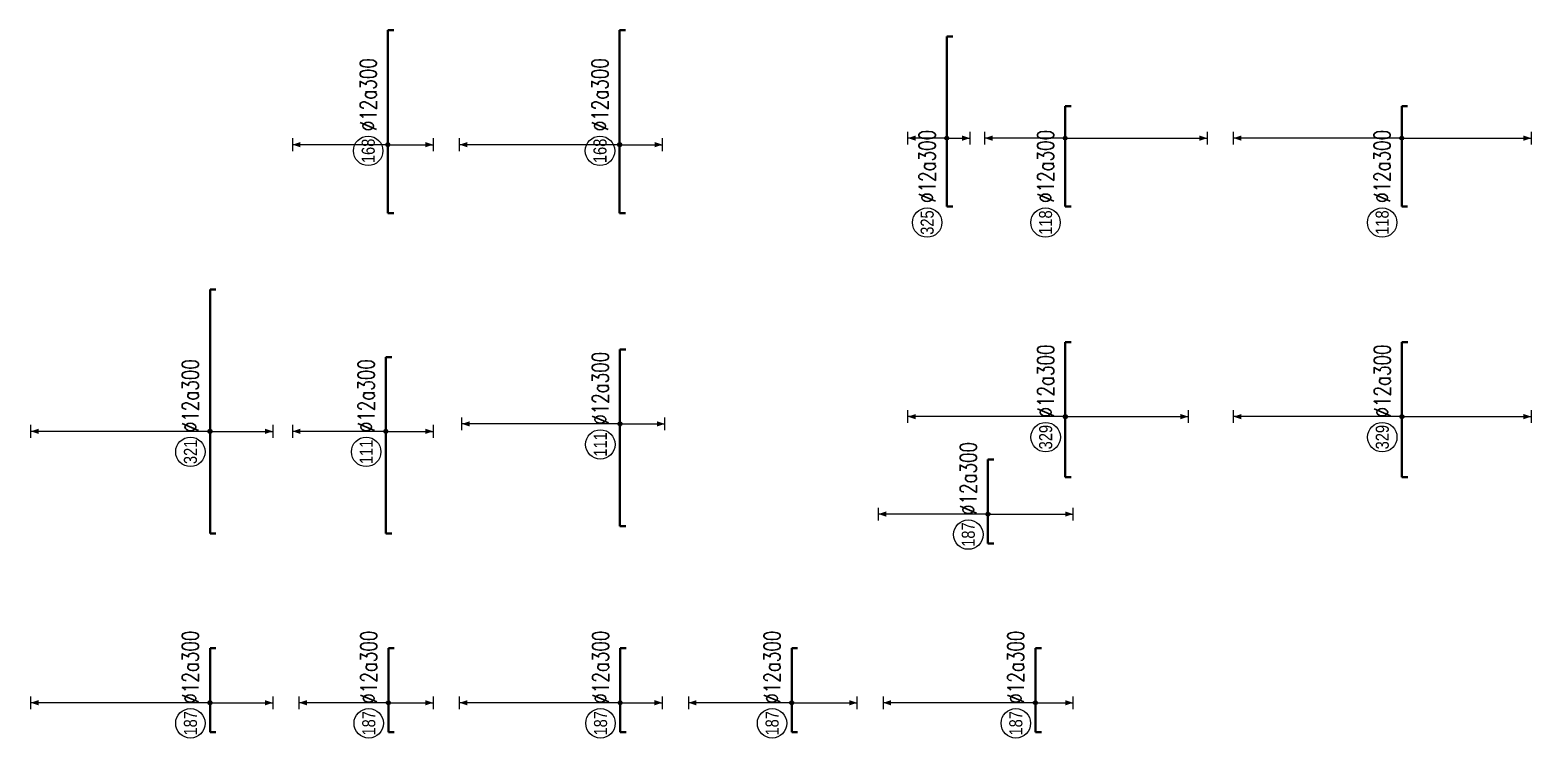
# Model space of a CAD drawing. Header units: millimetres. Extents: x -415354 to 883813, y -531490 to 486716.
# Drawn here: x 114680 to 160570, y -366150 to -344500 of the extents above; entities that cross this region are included whole.
import ezdxf
from ezdxf.enums import TextEntityAlignment as Align

# ---------------------------------------------------------------- set-up
doc = ezdxf.new("R2010")
doc.units = ezdxf.units.MM
doc.header["$MEASUREMENT"] = 0
for name, color, linetype, lineweight in [('NDC_S_DIM', 1, 'Continuous', 15), ('NDC_S_REBAR', 4, 'Continuous', 35), ('NDC_S_VN TEXT', 7, 'Continuous', 20)]:
    doc.layers.add(name, color=color, linetype=linetype, lineweight=lineweight)
doc.styles.add('ARIAL', font='arial.ttf', dxfattribs={"width": 0.8})
doc.styles.add('NDC_EN TXT', font='romans.shx', dxfattribs={"width": 0.8})

# ---------------------------------------------------------------- blocks, each defined once
blk = doc.blocks.new('*U370')
h = blk.add_hatch(color=6)
edge = h.paths.add_edge_path()
edge.add_arc((-2.99, 0), 0.3, 0, 360)
at = {"layer": 'NDC_S_DIM', "color": 8}
for q in [(-2.99, 27.4), (-2.99, -9.6)]:
    blk.add_line((-2.99, 0), q, dxfattribs=at)
for points in [[(-3.99, 27.4, 0.2, 0.2, 0), (-1.99, 27.4, 0, 0, 0)], [(-3.99, -9.6, 0.2, 0.2, 0), (-1.99, -9.6, 0, 0, 0)]]:
    blk.add_lwpolyline(points, format="xyseb", dxfattribs=at)
at = {"layer": 'NDC_S_DIM'}
blk.add_circle((-6.13, 3), 2.25, dxfattribs=at)
at = {"layer": 'NDC_S_DIM', "color": 6}
blk.add_circle((-2.99, 0), 0.3, dxfattribs=at)
at = {"layer": 'NDC_S_DIM', "color": 8}
for points in [[(-3.39, 26.2), (-2.99, 27.4), (-2.59, 26.2)], [(-3.39, -8.4), (-2.99, -9.6), (-2.59, -8.4)]]:
    blk.add_solid(points, dxfattribs=at)
at = {"layer": 'NDC_S_REBAR'}
for p, q in [((0, 0), (-7.48, 0)), ((-7.48, 0), (-7.48, -0.9)), ((0, 0), (5.37, 0)), ((5.37, 0), (5.37, -0.9)), ((-7.48, -0.9), (-7.48, -0.9)), ((5.37, -0.9), (5.37, -0.9))]:
    blk.add_line(p, q, dxfattribs=at)
at = {"layer": 'NDC_S_VN TEXT', "style": 'ARIAL', "width": 0.8}
blk.add_attdef('KHT', text='', height=2, dxfattribs=at).set_placement((-6.13, 3), align=Align.MIDDLE_CENTER)
at = {"layer": 'NDC_S_VN TEXT', "color": 3, "style": 'NDC_EN TXT', "width": 0.75}
blk.add_attdef('DKT', (-3.13, 1.75), '', height=2.5, dxfattribs=at)
blk = doc.blocks.new('*U386')
h = blk.add_hatch(color=6)
edge = h.paths.add_edge_path()
edge.add_arc((-2.99, 0), 0.3, 0, 360)
at = {"layer": 'NDC_S_DIM', "color": 8}
for q in [(-2.99, 27.4), (-2.99, -9.6)]:
    blk.add_line((-2.99, 0), q, dxfattribs=at)
for points in [[(-3.99, 27.4, 0.2, 0.2, 0), (-1.99, 27.4, 0, 0, 0)], [(-3.99, -9.6, 0.2, 0.2, 0), (-1.99, -9.6, 0, 0, 0)]]:
    blk.add_lwpolyline(points, format="xyseb", dxfattribs=at)
at = {"layer": 'NDC_S_DIM'}
blk.add_circle((-6.13, 3), 2.25, dxfattribs=at)
at = {"layer": 'NDC_S_DIM', "color": 6}
blk.add_circle((-2.99, 0), 0.3, dxfattribs=at)
at = {"layer": 'NDC_S_DIM', "color": 8}
for points in [[(-3.39, 26.2), (-2.99, 27.4), (-2.59, 26.2)], [(-3.39, -8.4), (-2.99, -9.6), (-2.59, -8.4)]]:
    blk.add_solid(points, dxfattribs=at)
at = {"layer": 'NDC_S_REBAR'}
for p, q in [((0, 0), (-18.63, 0)), ((-18.63, 0), (-18.63, -0.9)), ((0, 0), (18.72, 0)), ((18.72, 0), (18.72, -0.9)), ((-18.63, -0.9), (-18.63, -0.9)), ((18.72, -0.9), (18.72, -0.9))]:
    blk.add_line(p, q, dxfattribs=at)
at = {"layer": 'NDC_S_VN TEXT', "style": 'ARIAL', "width": 0.8}
blk.add_attdef('KHT', text='', height=2, dxfattribs=at).set_placement((-6.13, 3), align=Align.MIDDLE_CENTER)
at = {"layer": 'NDC_S_VN TEXT', "color": 3, "style": 'NDC_EN TXT', "width": 0.75}
blk.add_attdef('DKT', (-3.13, 1.75), '', height=2.5, dxfattribs=at)
blk = doc.blocks.new('*U387')
h = blk.add_hatch(color=6)
edge = h.paths.add_edge_path()
edge.add_arc((-2.99, 0), 0.3, 0, 360)
at = {"layer": 'NDC_S_DIM', "color": 8}
for q in [(-2.99, 13.65), (-2.99, -6.85)]:
    blk.add_line((-2.99, 0), q, dxfattribs=at)
for points in [[(-3.99, 13.65, 0.2, 0.2, 0), (-1.99, 13.65, 0, 0, 0)], [(-3.99, -6.85, 0.2, 0.2, 0), (-1.99, -6.85, 0, 0, 0)]]:
    blk.add_lwpolyline(points, format="xyseb", dxfattribs=at)
at = {"layer": 'NDC_S_DIM'}
blk.add_circle((-6.13, 3), 2.25, dxfattribs=at)
at = {"layer": 'NDC_S_DIM', "color": 6}
blk.add_circle((-2.99, 0), 0.3, dxfattribs=at)
at = {"layer": 'NDC_S_DIM', "color": 8}
for points in [[(-3.39, 12.45), (-2.99, 13.65), (-2.59, 12.45)], [(-3.39, -5.65), (-2.99, -6.85), (-2.59, -5.65)]]:
    blk.add_solid(points, dxfattribs=at)
at = {"layer": 'NDC_S_REBAR'}
for p, q in [((0, 0), (-7.48, 0)), ((-7.48, 0), (-7.48, -0.9)), ((0, 0), (5.37, 0)), ((5.37, 0), (5.37, -0.9)), ((-7.48, -0.9), (-7.48, -0.9)), ((5.37, -0.9), (5.37, -0.9))]:
    blk.add_line(p, q, dxfattribs=at)
at = {"layer": 'NDC_S_VN TEXT', "style": 'ARIAL', "width": 0.8}
blk.add_attdef('KHT', text='', height=2, dxfattribs=at).set_placement((-6.13, 3), align=Align.MIDDLE_CENTER)
at = {"layer": 'NDC_S_VN TEXT', "color": 3, "style": 'NDC_EN TXT', "width": 0.75}
blk.add_attdef('DKT', (-3.13, 1.75), '', height=2.5, dxfattribs=at)
blk = doc.blocks.new('*U374')
h = blk.add_hatch(color=6)
edge = h.paths.add_edge_path()
edge.add_arc((-2.99, 0), 0.3, 0, 360)
at = {"layer": 'NDC_S_DIM', "color": 8}
for q in [(-2.99, 14.56), (-2.99, -6.94)]:
    blk.add_line((-2.99, 0), q, dxfattribs=at)
for points in [[(-3.99, 14.56, 0.2, 0.2, 0), (-1.99, 14.56, 0, 0, 0)], [(-3.99, -6.94, 0.2, 0.2, 0), (-1.99, -6.94, 0, 0, 0)]]:
    blk.add_lwpolyline(points, format="xyseb", dxfattribs=at)
at = {"layer": 'NDC_S_DIM'}
blk.add_circle((-3.94, 3), 2.25, dxfattribs=at)
at = {"layer": 'NDC_S_DIM', "color": 6}
blk.add_circle((-2.99, 0), 0.3, dxfattribs=at)
at = {"layer": 'NDC_S_DIM', "color": 8}
for points in [[(-3.39, 13.36), (-2.99, 14.56), (-2.59, 13.36)], [(-3.39, -5.74), (-2.99, -6.94), (-2.59, -5.74)]]:
    blk.add_solid(points, dxfattribs=at)
at = {"layer": 'NDC_S_REBAR'}
for p, q in [((0, 0), (-13.46, 0)), ((-13.46, 0), (-13.46, -0.9)), ((0, 0), (14.54, 0)), ((14.54, 0), (14.54, -0.9)), ((-13.46, -0.9), (-13.46, -0.9)), ((14.54, -0.9), (14.54, -0.9))]:
    blk.add_line(p, q, dxfattribs=at)
at = {"layer": 'NDC_S_VN TEXT', "style": 'ARIAL', "width": 0.8}
blk.add_attdef('KHT', text='', height=2, dxfattribs=at).set_placement((-3.94, 3), align=Align.MIDDLE_CENTER)
at = {"layer": 'NDC_S_VN TEXT', "color": 3, "style": 'NDC_EN TXT', "width": 0.75}
blk.add_attdef('DKT', (-0.94, 1.75), '', height=2.5, dxfattribs=at)
blk = doc.blocks.new('*U388')
h = blk.add_hatch(color=6)
edge = h.paths.add_edge_path()
edge.add_arc((-2.99, 0), 0.3, 0, 360)
at = {"layer": 'NDC_S_DIM', "color": 8}
for q in [(-2.99, 14.25), (-2.99, -7.25)]:
    blk.add_line((-2.99, 0), q, dxfattribs=at)
for points in [[(-3.99, 14.25, 0.2, 0.2, 0), (-1.99, 14.25, 0, 0, 0)], [(-3.99, -7.25, 0.2, 0.2, 0), (-1.99, -7.25, 0, 0, 0)]]:
    blk.add_lwpolyline(points, format="xyseb", dxfattribs=at)
at = {"layer": 'NDC_S_DIM'}
blk.add_circle((-6.13, 3), 2.25, dxfattribs=at)
at = {"layer": 'NDC_S_DIM', "color": 6}
blk.add_circle((-2.99, 0), 0.3, dxfattribs=at)
at = {"layer": 'NDC_S_DIM', "color": 8}
for points in [[(-3.39, 13.05), (-2.99, 14.25), (-2.59, 13.05)], [(-3.39, -6.05), (-2.99, -7.25), (-2.59, -6.05)]]:
    blk.add_solid(points, dxfattribs=at)
at = {"layer": 'NDC_S_REBAR'}
for p, q in [((0, 0), (-18.63, 0)), ((-18.63, 0), (-18.63, -0.9)), ((0, 0), (8.37, 0)), ((8.37, 0), (8.37, -0.9)), ((-18.63, -0.9), (-18.63, -0.9)), ((8.37, -0.9), (8.37, -0.9))]:
    blk.add_line(p, q, dxfattribs=at)
at = {"layer": 'NDC_S_VN TEXT', "style": 'ARIAL', "width": 0.8}
blk.add_attdef('KHT', text='', height=2, dxfattribs=at).set_placement((-6.13, 3), align=Align.MIDDLE_CENTER)
at = {"layer": 'NDC_S_VN TEXT', "color": 3, "style": 'NDC_EN TXT', "width": 0.75}
blk.add_attdef('DKT', (-3.13, 1.75), '', height=2.5, dxfattribs=at)
blk = doc.blocks.new('*U389')
h = blk.add_hatch(color=6)
edge = h.paths.add_edge_path()
edge.add_arc((-2.99, 0), 0.3, 0, 360)
at = {"layer": 'NDC_S_DIM', "color": 8}
for q in [(-2.99, 24.56), (-2.99, -6.44)]:
    blk.add_line((-2.99, 0), q, dxfattribs=at)
for points in [[(-3.99, 24.56, 0.2, 0.2, 0), (-1.99, 24.56, 0, 0, 0)], [(-3.99, -6.44, 0.2, 0.2, 0), (-1.99, -6.44, 0, 0, 0)]]:
    blk.add_lwpolyline(points, format="xyseb", dxfattribs=at)
at = {"layer": 'NDC_S_DIM'}
blk.add_circle((-6.13, 3), 2.25, dxfattribs=at)
at = {"layer": 'NDC_S_DIM', "color": 6}
blk.add_circle((-2.99, 0), 0.3, dxfattribs=at)
at = {"layer": 'NDC_S_DIM', "color": 8}
for points in [[(-3.39, 23.36), (-2.99, 24.56), (-2.59, 23.36)], [(-3.39, -5.24), (-2.99, -6.44), (-2.59, -5.24)]]:
    blk.add_solid(points, dxfattribs=at)
at = {"layer": 'NDC_S_REBAR'}
for p, q in [((0, 0), (-7.48, 0)), ((-7.48, 0), (-7.48, -0.9)), ((0, 0), (5.37, 0)), ((5.37, 0), (5.37, -0.9)), ((-7.48, -0.9), (-7.48, -0.9)), ((5.37, -0.9), (5.37, -0.9))]:
    blk.add_line(p, q, dxfattribs=at)
at = {"layer": 'NDC_S_VN TEXT', "style": 'ARIAL', "width": 0.8}
blk.add_attdef('KHT', text='', height=2, dxfattribs=at).set_placement((-6.13, 3), align=Align.MIDDLE_CENTER)
at = {"layer": 'NDC_S_VN TEXT', "color": 3, "style": 'NDC_EN TXT', "width": 0.75}
blk.add_attdef('DKT', (-3.13, 1.75), '', height=2.5, dxfattribs=at)
blk = doc.blocks.new('*U383')
h = blk.add_hatch(color=6)
edge = h.paths.add_edge_path()
edge.add_arc((-2.99, 0), 0.3, 0, 360)
at = {"layer": 'NDC_S_DIM', "color": 8}
for q in [(-2.99, 24.47), (-2.99, -6.53)]:
    blk.add_line((-2.99, 0), q, dxfattribs=at)
for points in [[(-3.99, 24.47, 0.2, 0.2, 0), (-1.99, 24.47, 0, 0, 0)], [(-3.99, -6.53, 0.2, 0.2, 0), (-1.99, -6.53, 0, 0, 0)]]:
    blk.add_lwpolyline(points, format="xyseb", dxfattribs=at)
at = {"layer": 'NDC_S_DIM'}
blk.add_circle((-3.94, 3), 2.25, dxfattribs=at)
at = {"layer": 'NDC_S_DIM', "color": 6}
blk.add_circle((-2.99, 0), 0.3, dxfattribs=at)
at = {"layer": 'NDC_S_DIM', "color": 8}
for points in [[(-3.39, 23.27), (-2.99, 24.47), (-2.59, 23.27)], [(-3.39, -5.33), (-2.99, -6.53), (-2.59, -5.33)]]:
    blk.add_solid(points, dxfattribs=at)
at = {"layer": 'NDC_S_REBAR'}
for p, q in [((0, 0), (-13.46, 0)), ((-13.46, 0), (-13.46, -0.9)), ((0, 0), (14.54, 0)), ((14.54, 0), (14.54, -0.9)), ((-13.46, -0.9), (-13.46, -0.9)), ((14.54, -0.9), (14.54, -0.9))]:
    blk.add_line(p, q, dxfattribs=at)
at = {"layer": 'NDC_S_VN TEXT', "style": 'ARIAL', "width": 0.8}
blk.add_attdef('KHT', text='', height=2, dxfattribs=at).set_placement((-3.94, 3), align=Align.MIDDLE_CENTER)
at = {"layer": 'NDC_S_VN TEXT', "color": 3, "style": 'NDC_EN TXT', "width": 0.75}
blk.add_attdef('DKT', (-0.94, 1.75), '', height=2.5, dxfattribs=at)
blk = doc.blocks.new('*U378')
h = blk.add_hatch(color=6)
edge = h.paths.add_edge_path()
edge.add_arc((-2.99, 0), 0.3, 0, 360)
at = {"layer": 'NDC_S_DIM', "color": 8}
for q in [(-2.99, 24.16), (-2.99, -6.84)]:
    blk.add_line((-2.99, 0), q, dxfattribs=at)
for points in [[(-3.99, 24.16, 0.2, 0.2, 0), (-1.99, 24.16, 0, 0, 0)], [(-3.99, -6.84, 0.2, 0.2, 0), (-1.99, -6.84, 0, 0, 0)]]:
    blk.add_lwpolyline(points, format="xyseb", dxfattribs=at)
at = {"layer": 'NDC_S_DIM'}
blk.add_circle((-6.13, 3), 2.25, dxfattribs=at)
at = {"layer": 'NDC_S_DIM', "color": 6}
blk.add_circle((-2.99, 0), 0.3, dxfattribs=at)
at = {"layer": 'NDC_S_DIM', "color": 8}
for points in [[(-3.39, 22.96), (-2.99, 24.16), (-2.59, 22.96)], [(-3.39, -5.64), (-2.99, -6.84), (-2.59, -5.64)]]:
    blk.add_solid(points, dxfattribs=at)
at = {"layer": 'NDC_S_REBAR'}
for p, q in [((0, 0), (-18.63, 0)), ((-18.63, 0), (-18.63, -0.9)), ((0, 0), (8.37, 0)), ((8.37, 0), (8.37, -0.9)), ((-18.63, -0.9), (-18.63, -0.9)), ((8.37, -0.9), (8.37, -0.9))]:
    blk.add_line(p, q, dxfattribs=at)
at = {"layer": 'NDC_S_VN TEXT', "style": 'ARIAL', "width": 0.8}
blk.add_attdef('KHT', text='', height=2, dxfattribs=at).set_placement((-6.13, 3), align=Align.MIDDLE_CENTER)
at = {"layer": 'NDC_S_VN TEXT', "color": 3, "style": 'NDC_EN TXT', "width": 0.75}
blk.add_attdef('DKT', (-3.13, 1.75), '', height=2.5, dxfattribs=at)
blk = doc.blocks.new('*U379')
h = blk.add_hatch(color=6)
edge = h.paths.add_edge_path()
edge.add_arc((-2.99, 0), 0.3, 0, 360)
at = {"layer": 'NDC_S_DIM', "color": 8}
for q in [(-2.99, 15.76), (-2.99, -9.99)]:
    blk.add_line((-2.99, 0), q, dxfattribs=at)
for points in [[(-3.99, 15.76, 0.2, 0.2, 0), (-1.99, 15.76, 0, 0, 0)], [(-3.99, -9.99, 0.2, 0.2, 0), (-1.99, -9.99, 0, 0, 0)]]:
    blk.add_lwpolyline(points, format="xyseb", dxfattribs=at)
at = {"layer": 'NDC_S_DIM'}
blk.add_circle((-6.13, 3), 2.25, dxfattribs=at)
at = {"layer": 'NDC_S_DIM', "color": 6}
blk.add_circle((-2.99, 0), 0.3, dxfattribs=at)
at = {"layer": 'NDC_S_DIM', "color": 8}
for points in [[(-3.39, 14.56), (-2.99, 15.76), (-2.59, 14.56)], [(-3.39, -8.79), (-2.99, -9.99), (-2.59, -8.79)]]:
    blk.add_solid(points, dxfattribs=at)
at = {"layer": 'NDC_S_REBAR'}
for p, q in [((0, 0), (-7.48, 0)), ((-7.48, 0), (-7.48, -0.9)), ((0, 0), (5.37, 0)), ((5.37, 0), (5.37, -0.9)), ((-7.48, -0.9), (-7.48, -0.9)), ((5.37, -0.9), (5.37, -0.9))]:
    blk.add_line(p, q, dxfattribs=at)
at = {"layer": 'NDC_S_VN TEXT', "style": 'ARIAL', "width": 0.8}
blk.add_attdef('KHT', text='', height=2, dxfattribs=at).set_placement((-6.13, 3), align=Align.MIDDLE_CENTER)
at = {"layer": 'NDC_S_VN TEXT', "color": 3, "style": 'NDC_EN TXT', "width": 0.75}
blk.add_attdef('DKT', (-3.13, 1.75), '', height=2.5, dxfattribs=at)
blk = doc.blocks.new('*U564')
h = blk.add_hatch(color=6)
edge = h.paths.add_edge_path()
edge.add_arc((-2.99, 0), 0.3, 0, 360)
at = {"layer": 'NDC_S_DIM', "color": 8}
for q in [(-2.99, 23.25), (-2.99, -5.75)]:
    blk.add_line((-2.99, 0), q, dxfattribs=at)
for points in [[(-3.99, 23.25, 0.2, 0.2, 0), (-1.99, 23.25, 0, 0, 0)], [(-3.99, -5.75, 0.2, 0.2, 0), (-1.99, -5.75, 0, 0, 0)]]:
    blk.add_lwpolyline(points, format="xyseb", dxfattribs=at)
at = {"layer": 'NDC_S_DIM'}
blk.add_circle((-6.13, 3), 2.25, dxfattribs=at)
at = {"layer": 'NDC_S_DIM', "color": 6}
blk.add_circle((-2.99, 0), 0.3, dxfattribs=at)
at = {"layer": 'NDC_S_DIM', "color": 8}
for points in [[(-3.39, 22.05), (-2.99, 23.25), (-2.59, 22.05)], [(-3.39, -4.55), (-2.99, -5.75), (-2.59, -4.55)]]:
    blk.add_solid(points, dxfattribs=at)
at = {"layer": 'NDC_S_REBAR'}
for p, q in [((0, 0), (-7.48, 0)), ((-7.48, 0), (-7.48, -0.9)), ((0, 0), (5.37, 0)), ((5.37, 0), (5.37, -0.9)), ((-7.48, -0.9), (-7.48, -0.9)), ((5.37, -0.9), (5.37, -0.9))]:
    blk.add_line(p, q, dxfattribs=at)
at = {"layer": 'NDC_S_VN TEXT', "style": 'ARIAL', "width": 0.8}
blk.add_attdef('KHT', text='', height=2, dxfattribs=at).set_placement((-6.13, 3), align=Align.MIDDLE_CENTER)
at = {"layer": 'NDC_S_VN TEXT', "color": 3, "style": 'NDC_EN TXT', "width": 0.75}
blk.add_attdef('DKT', (-3.13, 1.75), '', height=2.5, dxfattribs=at)
blk = doc.blocks.new('*U563')
h = blk.add_hatch(color=6)
edge = h.paths.add_edge_path()
edge.add_arc((-2.99, 0), 0.3, 0, 360)
at = {"layer": 'NDC_S_DIM', "color": 8}
for q in [(-2.99, 24.06), (-2.99, -18.79)]:
    blk.add_line((-2.99, 0), q, dxfattribs=at)
for points in [[(-3.99, 24.06, 0.2, 0.2, 0), (-1.99, 24.06, 0, 0, 0)], [(-3.99, -18.79, 0.2, 0.2, 0), (-1.99, -18.79, 0, 0, 0)]]:
    blk.add_lwpolyline(points, format="xyseb", dxfattribs=at)
at = {"layer": 'NDC_S_DIM'}
blk.add_circle((-6.13, 3), 2.25, dxfattribs=at)
at = {"layer": 'NDC_S_DIM', "color": 6}
blk.add_circle((-2.99, 0), 0.3, dxfattribs=at)
at = {"layer": 'NDC_S_DIM', "color": 8}
for points in [[(-3.39, 22.86), (-2.99, 24.06), (-2.59, 22.86)], [(-3.39, -17.59), (-2.99, -18.79), (-2.59, -17.59)]]:
    blk.add_solid(points, dxfattribs=at)
at = {"layer": 'NDC_S_REBAR'}
for p, q in [((0, 0), (-12.23, 0)), ((-12.23, 0), (-12.23, -0.9)), ((0, 0), (8.37, 0)), ((8.37, 0), (8.37, -0.9)), ((-12.23, -0.9), (-12.23, -0.9)), ((8.37, -0.9), (8.37, -0.9))]:
    blk.add_line(p, q, dxfattribs=at)
at = {"layer": 'NDC_S_VN TEXT', "style": 'ARIAL', "width": 0.8}
blk.add_attdef('KHT', text='', height=2, dxfattribs=at).set_placement((-6.13, 3), align=Align.MIDDLE_CENTER)
at = {"layer": 'NDC_S_VN TEXT', "color": 3, "style": 'NDC_EN TXT', "width": 0.75}
blk.add_attdef('DKT', (-3.13, 1.75), '', height=2.5, dxfattribs=at)
blk = doc.blocks.new('*U463')
h = blk.add_hatch(color=6)
edge = h.paths.add_edge_path()
edge.add_arc((-2.99, 0), 0.3, 0, 360)
at = {"layer": 'NDC_S_DIM', "color": 8}
for q in [(-2.99, 12.3), (-2.99, -21.71)]:
    blk.add_line((-2.99, 0), q, dxfattribs=at)
for points in [[(-3.99, 12.3, 0.2, 0.2, 0), (-1.99, 12.3, 0, 0, 0)], [(-3.99, -21.71, 0.2, 0.2, 0), (-1.99, -21.71, 0, 0, 0)]]:
    blk.add_lwpolyline(points, format="xyseb", dxfattribs=at)
at = {"layer": 'NDC_S_DIM'}
blk.add_circle((-15.9, 3), 2.25, dxfattribs=at)
at = {"layer": 'NDC_S_DIM', "color": 6}
blk.add_circle((-2.99, 0), 0.3, dxfattribs=at)
at = {"layer": 'NDC_S_DIM', "color": 8}
for points in [[(-3.39, 11.1), (-2.99, 12.3), (-2.59, 11.1)], [(-3.39, -20.51), (-2.99, -21.71), (-2.59, -20.51)]]:
    blk.add_solid(points, dxfattribs=at)
at = {"layer": 'NDC_S_REBAR'}
for p, q in [((0, 0), (-13.46, 0)), ((-13.46, 0), (-13.46, -0.9)), ((0, 0), (1.89, 0)), ((1.89, 0), (1.89, -0.9)), ((-13.46, -0.9), (-13.46, -0.9)), ((1.89, -0.9), (1.89, -0.9))]:
    blk.add_line(p, q, dxfattribs=at)
at = {"layer": 'NDC_S_VN TEXT', "style": 'ARIAL', "width": 0.8}
blk.add_attdef('KHT', text='', height=2, dxfattribs=at).set_placement((-15.9, 3), align=Align.MIDDLE_CENTER)
at = {"layer": 'NDC_S_VN TEXT', "color": 3, "style": 'NDC_EN TXT', "width": 0.75}
blk.add_attdef('DKT', (-12.9, 1.75), '', height=2.5, dxfattribs=at)
blk = doc.blocks.new('*U560')
h = blk.add_hatch(color=6)
edge = h.paths.add_edge_path()
edge.add_arc((-2.99, 0), 0.3, 0, 360)
at = {"layer": 'NDC_S_DIM', "color": 8}
for q in [(-2.99, 25.73), (-2.99, -19.77)]:
    blk.add_line((-2.99, 0), q, dxfattribs=at)
for points in [[(-3.99, 25.73, 0.2, 0.2, 0), (-1.99, 25.73, 0, 0, 0)], [(-3.99, -19.77, 0.2, 0.2, 0), (-1.99, -19.77, 0, 0, 0)]]:
    blk.add_lwpolyline(points, format="xyseb", dxfattribs=at)
at = {"layer": 'NDC_S_DIM'}
blk.add_circle((-6.13, 3), 2.25, dxfattribs=at)
at = {"layer": 'NDC_S_DIM', "color": 6}
blk.add_circle((-2.99, 0), 0.3, dxfattribs=at)
at = {"layer": 'NDC_S_DIM', "color": 8}
for points in [[(-3.39, 24.53), (-2.99, 25.73), (-2.59, 24.53)], [(-3.39, -18.57), (-2.99, -19.77), (-2.59, -18.57)]]:
    blk.add_solid(points, dxfattribs=at)
at = {"layer": 'NDC_S_REBAR'}
for p, q in [((0, 0), (-12.23, 0)), ((-12.23, 0), (-12.23, -0.9)), ((0, 0), (8.37, 0)), ((8.37, 0), (8.37, -0.9)), ((-12.23, -0.9), (-12.23, -0.9)), ((8.37, -0.9), (8.37, -0.9))]:
    blk.add_line(p, q, dxfattribs=at)
at = {"layer": 'NDC_S_VN TEXT', "style": 'ARIAL', "width": 0.8}
blk.add_attdef('KHT', text='', height=2, dxfattribs=at).set_placement((-6.13, 3), align=Align.MIDDLE_CENTER)
at = {"layer": 'NDC_S_VN TEXT', "color": 3, "style": 'NDC_EN TXT', "width": 0.75}
blk.add_attdef('DKT', (-3.13, 1.75), '', height=2.5, dxfattribs=at)
blk = doc.blocks.new('*U555')
h = blk.add_hatch(color=6)
edge = h.paths.add_edge_path()
edge.add_arc((-2.99, 0), 0.3, 0, 360)
at = {"layer": 'NDC_S_DIM', "color": 8}
for q in [(-2.99, 25.71), (-2.99, -19.79)]:
    blk.add_line((-2.99, 0), q, dxfattribs=at)
for points in [[(-3.99, 25.71, 0.2, 0.2, 0), (-1.99, 25.71, 0, 0, 0)], [(-3.99, -19.79, 0.2, 0.2, 0), (-1.99, -19.79, 0, 0, 0)]]:
    blk.add_lwpolyline(points, format="xyseb", dxfattribs=at)
at = {"layer": 'NDC_S_DIM'}
blk.add_circle((-15.9, 3), 2.25, dxfattribs=at)
at = {"layer": 'NDC_S_DIM', "color": 6}
blk.add_circle((-2.99, 0), 0.3, dxfattribs=at)
at = {"layer": 'NDC_S_DIM', "color": 8}
for points in [[(-3.39, 24.51), (-2.99, 25.71), (-2.59, 24.51)], [(-3.39, -18.59), (-2.99, -19.79), (-2.59, -18.59)]]:
    blk.add_solid(points, dxfattribs=at)
at = {"layer": 'NDC_S_REBAR'}
for p, q in [((0, 0), (-13.46, 0)), ((-13.46, 0), (-13.46, -0.9)), ((0, 0), (1.89, 0)), ((1.89, 0), (1.89, -0.9)), ((-13.46, -0.9), (-13.46, -0.9)), ((1.89, -0.9), (1.89, -0.9))]:
    blk.add_line(p, q, dxfattribs=at)
at = {"layer": 'NDC_S_VN TEXT', "style": 'ARIAL', "width": 0.8}
blk.add_attdef('KHT', text='', height=2, dxfattribs=at).set_placement((-15.9, 3), align=Align.MIDDLE_CENTER)
at = {"layer": 'NDC_S_VN TEXT', "color": 3, "style": 'NDC_EN TXT', "width": 0.75}
blk.add_attdef('DKT', (-12.9, 1.75), '', height=2.5, dxfattribs=at)
blk = doc.blocks.new('*U579')
h = blk.add_hatch(color=6)
edge = h.paths.add_edge_path()
edge.add_arc((-2.99, 0), 0.3, 0, 360)
at = {"layer": 'NDC_S_DIM', "color": 8}
for q in [(-2.99, 16.74), (-2.99, -13.01)]:
    blk.add_line((-2.99, 0), q, dxfattribs=at)
for points in [[(-3.99, 16.74, 0.2, 0.2, 0), (-1.99, 16.74, 0, 0, 0)], [(-3.99, -13.01, 0.2, 0.2, 0), (-1.99, -13.01, 0, 0, 0)]]:
    blk.add_lwpolyline(points, format="xyseb", dxfattribs=at)
at = {"layer": 'NDC_S_DIM'}
blk.add_circle((-6.13, 3), 2.25, dxfattribs=at)
at = {"layer": 'NDC_S_DIM', "color": 6}
blk.add_circle((-2.99, 0), 0.3, dxfattribs=at)
at = {"layer": 'NDC_S_DIM', "color": 8}
for points in [[(-3.39, 15.54), (-2.99, 16.74), (-2.59, 15.54)], [(-3.39, -11.81), (-2.99, -13.01), (-2.59, -11.81)]]:
    blk.add_solid(points, dxfattribs=at)
at = {"layer": 'NDC_S_REBAR'}
for p, q in [((0, 0), (-7.48, 0)), ((-7.48, 0), (-7.48, -0.9)), ((0, 0), (5.37, 0)), ((5.37, 0), (5.37, -0.9)), ((-7.48, -0.9), (-7.48, -0.9)), ((5.37, -0.9), (5.37, -0.9))]:
    blk.add_line(p, q, dxfattribs=at)
at = {"layer": 'NDC_S_VN TEXT', "style": 'ARIAL', "width": 0.8}
blk.add_attdef('KHT', text='', height=2, dxfattribs=at).set_placement((-6.13, 3), align=Align.MIDDLE_CENTER)
at = {"layer": 'NDC_S_VN TEXT', "color": 3, "style": 'NDC_EN TXT', "width": 0.75}
blk.add_attdef('DKT', (-3.13, 1.75), '', height=2.5, dxfattribs=at)
blk = doc.blocks.new('*U1089')
h = blk.add_hatch(color=6)
edge = h.paths.add_edge_path()
edge.add_arc((-2.99, 0), 0.3, 0, 360)
at = {"layer": 'NDC_S_DIM', "color": 8}
for q in [(-2.99, 5.96), (-2.99, -3.54)]:
    blk.add_line((-2.99, 0), q, dxfattribs=at)
for points in [[(-3.99, 5.96, 0.2, 0.2, 0), (-1.99, 5.96, 0, 0, 0)], [(-3.99, -3.54, 0.2, 0.2, 0), (-1.99, -3.54, 0, 0, 0)]]:
    blk.add_lwpolyline(points, format="xyseb", dxfattribs=at)
at = {"layer": 'NDC_S_DIM'}
blk.add_circle((-15.9, 3), 2.25, dxfattribs=at)
at = {"layer": 'NDC_S_DIM', "color": 6}
blk.add_circle((-2.99, 0), 0.3, dxfattribs=at)
at = {"layer": 'NDC_S_DIM', "color": 8}
for points in [[(-3.39, 4.76), (-2.99, 5.96), (-2.59, 4.76)], [(-3.39, -2.34), (-2.99, -3.54), (-2.59, -2.34)]]:
    blk.add_solid(points, dxfattribs=at)
at = {"layer": 'NDC_S_REBAR'}
for p, q in [((0, 0), (-13.46, 0)), ((-13.46, 0), (-13.46, -0.9)), ((0, 0), (12.54, 0)), ((12.54, 0), (12.54, -0.9)), ((-13.46, -0.9), (-13.46, -0.9)), ((12.54, -0.9), (12.54, -0.9))]:
    blk.add_line(p, q, dxfattribs=at)
at = {"layer": 'NDC_S_VN TEXT', "style": 'ARIAL', "width": 0.8}
blk.add_attdef('KHT', text='', height=2, dxfattribs=at).set_placement((-15.9, 3), align=Align.MIDDLE_CENTER)
at = {"layer": 'NDC_S_VN TEXT', "color": 3, "style": 'NDC_EN TXT', "width": 0.75}
blk.add_attdef('DKT', (-12.9, 1.75), '', height=2.5, dxfattribs=at)

msp = doc.modelspace()

# ---------------------------------------------------------------- block references
at = {"xscale": 200, "yscale": 200, "zscale": 200, "rotation": 90}
for name, p, values in [('*U374', (125612.4, -347408.3), {'KHT': '168', 'DKT': '%%C12a300'}), ('*U383', (132694.4, -347408.3), {'KHT': '168', 'DKT': '%%C12a300'}), ('*U1089', (142691, -347208.3), {'KHT': '325', 'DKT': '%%C12a300'}), ('*U463', (146307.5, -347208.3), {'KHT': '118', 'DKT': '%%C12a300'}), ('*U555', (156592.1, -347208.3), {'KHT': '118', 'DKT': '%%C12a300'}), ('*U386', (120179.7, -356174.4), {'KHT': '321', 'DKT': '%%C12a300'}), ('*U563', (146311.3, -355724.4), {'KHT': '329', 'DKT': '%%C12a300'}), ('*U560', (156595.8, -355724.4), {'KHT': '329', 'DKT': '%%C12a300'}), ('*U388', (125550.3, -356174.4), {'KHT': '111', 'DKT': '%%C12a300'}), ('*U378', (132704.6, -355946.9), {'KHT': '111', 'DKT': '%%C12a300'}), ('*U579', (143947, -358704.4), {'KHT': '187', 'DKT': '%%C12a300'}), ('*U370', (120179.7, -364474.4), {'KHT': '187', 'DKT': '%%C12a300'}), ('*U387', (125629.3, -364474.4), {'KHT': '187', 'DKT': '%%C12a300'}), ('*U389', (132711.3, -364474.4), {'KHT': '187', 'DKT': '%%C12a300'}), ('*U379', (137952.6, -364474.4), {'KHT': '187', 'DKT': '%%C12a300'}), ('*U564', (145399.4, -364474.4), {'KHT': '187', 'DKT': '%%C12a300'})]:
    msp.add_blockref(name, p, dxfattribs=at).add_auto_attribs(values)

doc.saveas('drawing.dxf')
